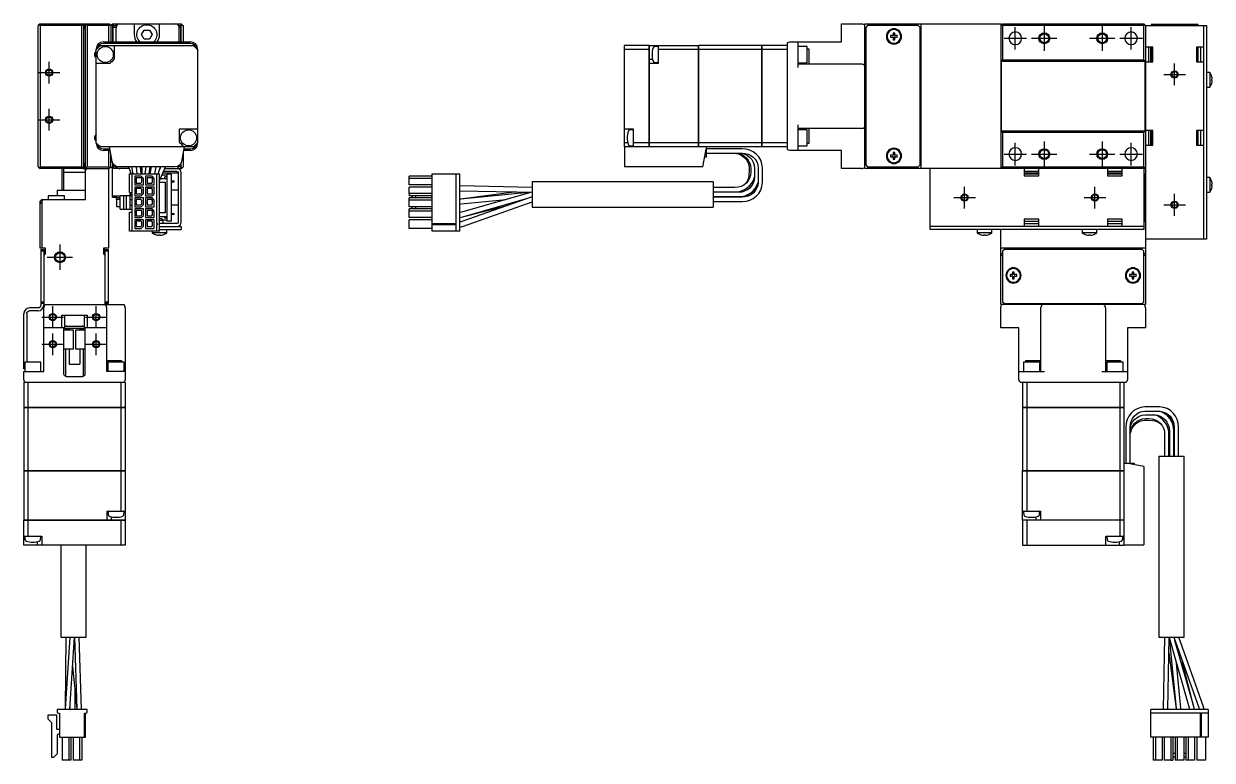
# Model space of a CAD drawing. Extents: x 0 to 725, y -8 to 410.
# Drawn here: x 397.1 to 725.3, y 112.4 to 315.8 of the extents above; entities that cross this region are included whole.
import ezdxf

# ---------------------------------------------------------------- set-up
doc = ezdxf.new("R2010")
doc.units = 0
doc.header["$LTSCALE"] = 0.5
doc.linetypes.add('CENTER', pattern=[50.8, 31.75, -6.35, 6.35, -6.35])
for name, color, linetype in [('MSM_CENTER', 1, 'CENTER'), ('MSM_CONTINUOUS', 7, 'CONTINUOUS'), ('MSM_NARROW', 5, 'CONTINUOUS')]:
    doc.layers.add(name, color=color, linetype=linetype)

msp = doc.modelspace()

# ---------------------------------------------------------------- linework, layer by layer
at = {"layer": 'MSM_CENTER'}
for p, q in [((678.94, 315.28), (678.94, 308.28)), ((694.94, 315.28), (694.94, 308.28)), ((670.94, 308.68), (670.94, 314.88)), ((702.94, 308.68), (702.94, 314.88)), ((667.84, 311.78), (674.04, 311.78)), ((675.44, 311.78), (682.44, 311.78)), ((691.44, 311.78), (698.44, 311.78)), ((699.84, 311.78), (706.04, 311.78)), ((404.14, 299.28), (404.14, 305.28)), ((401.14, 302.28), (407.14, 302.28)), ((714.94, 298.78), (714.94, 304.78)), ((711.94, 301.78), (717.94, 301.78)), ((404.14, 286.28), (404.14, 292.28)), ((401.14, 289.28), (407.14, 289.28)), ((670.94, 276.68), (670.94, 282.88)), ((678.94, 283.28), (678.94, 276.28)), ((694.94, 283.28), (694.94, 276.28)), ((702.94, 276.68), (702.94, 282.88)), ((667.84, 279.78), (674.04, 279.78)), ((675.44, 279.78), (682.44, 279.78)), ((691.44, 279.78), (698.44, 279.78)), ((699.84, 279.78), (706.04, 279.78)), ((656.94, 264.78), (656.94, 270.78)), ((692.94, 264.78), (692.94, 270.78)), ((653.94, 267.78), (659.94, 267.78)), ((689.94, 267.78), (695.94, 267.78)), ((714.94, 262.78), (714.94, 268.78)), ((711.94, 265.78), (717.94, 265.78)), ((407.14, 254.78), (407.14, 247.78)), ((403.64, 251.28), (410.64, 251.28)), ((405.14, 231.78), (405.14, 237.78)), ((417.14, 231.78), (417.14, 237.78)), ((402.14, 234.78), (408.14, 234.78)), ((414.14, 234.78), (420.14, 234.78)), ((405.14, 224.28), (405.14, 230.28)), ((417.14, 224.28), (417.14, 230.28)), ((402.14, 227.28), (408.14, 227.28)), ((414.14, 227.28), (420.14, 227.28))]:
    msp.add_line(p, q, dxfattribs=at)
at = {"layer": 'MSM_CONTINUOUS'}
for p, q in [((401.64, 315.78), (401.14, 315.28)), ((401.14, 276.28), (401.14, 315.28)), ((401.39, 315.53), (401.64, 315.28)), ((401.64, 315.78), (413.14, 315.78)), ((401.64, 315.28), (401.64, 276.28)), ((413.14, 315.28), (401.64, 315.28)), ((413.64, 315.28), (413.14, 315.78)), ((413.14, 315.28), (413.39, 315.53)), ((413.14, 276.28), (413.14, 315.28)), ((413.24, 315.68), (413.44, 315.68)), ((413.34, 315.68), (413.44, 315.78)), ((413.44, 315.78), (420.64, 315.78)), ((413.64, 315.28), (413.64, 276.28)), ((413.74, 314.68), (413.74, 315.38)), ((413.94, 315.78), (413.94, 314.38)), ((414.14, 267.28), (414.14, 315.78)), ((414.14, 315.78), (414.64, 315.28)), ((414.64, 315.28), (414.64, 276.28)), ((420.64, 315.28), (414.64, 315.28)), ((421.14, 315.28), (420.64, 315.78)), ((420.64, 315.28), (420.89, 315.53)), ((420.64, 310.78), (420.64, 315.28)), ((421.14, 315.28), (421.64, 315.78)), ((421.14, 315.28), (421.14, 310.78)), ((421.39, 315.53), (421.64, 315.28)), ((422.14, 315.78), (421.64, 315.28)), ((421.64, 315.78), (440.64, 315.78)), ((421.64, 315.28), (421.64, 310.78)), ((421.84, 315.28), (422.64, 315.28)), ((421.84, 310.78), (421.84, 315.28)), ((422.64, 314.78), (422.64, 315.78)), ((427.64, 315.78), (427.64, 312.78)), ((434.64, 312.78), (434.64, 315.78)), ((439.64, 315.58), (439.64, 315.78)), ((439.9, 315.28), (440.44, 315.28)), ((440.44, 315.28), (440.44, 310.78)), ((440.64, 310.78), (440.64, 315.78)), ((440.89, 315.53), (440.64, 315.78)), ((440.64, 315.28), (440.89, 315.53)), ((440.89, 315.53), (441.14, 315.28)), ((441.14, 315.28), (441.14, 310.78)), ((622.94, 310.78), (622.94, 315.78)), ((622.94, 315.78), (628.44, 315.78)), ((629.44, 315.78), (666.94, 315.78)), ((629.44, 275.78), (629.44, 315.78)), ((630.14, 315.28), (629.64, 314.78)), ((644.14, 315.28), (630.14, 315.28)), ((642.94, 315.28), (642.94, 315.78)), ((643.44, 315.28), (643.44, 315.78)), ((644.64, 314.78), (644.14, 315.28)), ((644.94, 275.78), (644.94, 315.78)), ((666.94, 315.78), (666.94, 275.78)), ((666.94, 315.28), (667.19, 315.53)), ((667.19, 315.53), (667.44, 315.78)), ((667.19, 315.53), (667.44, 315.28)), ((667.44, 315.78), (706.44, 315.78)), ((667.44, 315.28), (667.44, 305.78)), ((706.44, 315.28), (667.44, 315.28)), ((706.44, 315.78), (706.94, 315.28)), ((706.44, 315.28), (706.69, 315.53)), ((706.44, 305.78), (706.44, 315.28)), ((706.94, 315.28), (723.74, 315.28)), ((706.94, 315.28), (706.94, 238.28)), ((708.44, 315.58), (708.44, 315.28)), ((721.44, 315.58), (708.44, 315.58)), ((721.44, 315.28), (721.44, 315.58)), ((722.94, 315.28), (722.94, 256.28)), ((723.74, 315.28), (723.74, 256.28)), ((413.94, 314.38), (413.64, 314.38)), ((422.64, 314.78), (421.84, 314.78)), ((422.64, 310.78), (422.64, 314.78)), ((429.69, 312.78), (430.42, 314.03)), ((430.42, 311.53), (429.69, 312.78)), ((430.42, 314.03), (431.86, 314.03)), ((431.86, 314.03), (432.58, 312.78)), ((432.58, 312.78), (431.86, 311.53)), ((440.44, 314.78), (440.04, 314.78)), ((440.04, 310.78), (440.04, 314.78)), ((629.64, 314.78), (629.64, 276.78)), ((637.2, 312.52), (636.52, 312.52)), ((636.52, 312.04), (637.2, 312.04)), ((637.2, 313.2), (637.2, 312.52)), ((637.2, 312.04), (637.2, 311.36)), ((637.68, 312.52), (637.68, 313.2)), ((638.36, 312.52), (637.68, 312.52)), ((637.68, 312.04), (638.36, 312.04)), ((637.68, 311.36), (637.68, 312.04)), ((644.64, 276.78), (644.64, 314.78)), ((670.74, 313.52), (671.14, 313.52)), ((702.74, 313.52), (703.14, 313.52)), ((417.14, 282.78), (417.14, 308.78)), ((418.29, 309.78), (443.98, 309.78)), ((419.14, 310.78), (443.14, 310.78)), ((419.14, 310.4), (443.14, 310.4)), ((422.14, 309.78), (422.14, 306.03)), ((431.86, 311.53), (430.42, 311.53)), ((445.14, 308.78), (445.14, 282.78)), ((569.83, 309.78), (562.94, 309.78)), ((562.94, 309.78), (562.94, 281.78)), ((569.83, 308.63), (562.94, 308.63)), ((569.83, 281.78), (569.83, 309.78)), ((569.84, 309.77), (569.83, 309.77)), ((569.84, 308.62), (569.83, 308.62)), ((569.84, 309.78), (569.84, 281.78)), ((569.84, 309.78), (583.44, 309.78)), ((572.12, 309.51), (571.35, 309.44)), ((572.34, 309.78), (572.34, 304.78)), ((583.44, 308.63), (572.34, 308.63)), ((583.44, 281.78), (583.44, 309.78)), ((583.44, 309.77), (583.45, 309.77)), ((583.44, 308.62), (583.45, 308.62)), ((600.94, 309.78), (583.45, 309.78)), ((583.45, 309.78), (583.45, 281.78)), ((600.94, 308.63), (583.45, 308.63)), ((600.94, 281.78), (600.94, 309.78)), ((600.94, 309.77), (600.95, 309.77)), ((600.94, 308.62), (600.95, 308.62)), ((607.94, 309.78), (600.95, 309.78)), ((600.95, 309.78), (600.95, 281.78)), ((607.94, 308.63), (600.95, 308.63)), ((607.94, 310.4), (607.94, 281.16)), ((608.94, 310.78), (622.94, 310.78)), ((610.94, 310.78), (610.94, 303.68)), ((613.44, 309.53), (610.94, 309.53)), ((613.44, 305.03), (613.44, 309.53)), ((613.44, 308.86), (613.94, 308.86)), ((613.94, 308.86), (613.94, 304.68)), ((629.64, 310.28), (629.44, 310.28)), ((644.64, 310.28), (644.94, 310.28)), ((644.94, 309.53), (644.64, 309.53)), ((708.94, 309.28), (706.94, 309.28)), ((707.74, 309.28), (707.74, 308.33)), ((708.24, 309.28), (708.24, 305.28)), ((708.44, 309.28), (708.44, 305.28)), ((708.94, 305.28), (708.94, 309.28)), ((720.94, 309.28), (720.94, 305.28)), ((722.94, 309.28), (720.94, 309.28)), ((721.44, 305.28), (721.44, 309.28)), ((722.14, 305.28), (722.14, 309.28)), ((569.84, 306.03), (570.77, 306.03)), ((629.64, 305.78), (629.44, 305.78)), ((667.44, 305.78), (667.09, 305.43)), ((667.09, 305.43), (667.09, 286.13)), ((667.09, 305.43), (706.79, 305.43)), ((667.44, 305.78), (706.44, 305.78)), ((706.79, 305.43), (706.44, 305.78)), ((706.79, 286.13), (706.79, 305.43)), ((706.94, 305.28), (708.94, 305.28)), ((707.74, 308.33), (707.74, 306.23)), ((707.74, 306.23), (707.74, 305.28)), ((720.94, 305.28), (722.94, 305.28)), ((420.89, 304.78), (417.14, 304.78)), ((572.34, 304.78), (569.84, 304.78)), ((571.35, 305.12), (572.12, 305.05)), ((610.94, 305.03), (613.44, 305.03)), ((610.94, 304.68), (628.44, 304.68)), ((629.64, 304.78), (629.44, 304.78)), ((629.64, 303.28), (629.44, 303.28)), ((644.64, 304.03), (644.94, 304.03)), ((724.64, 302.28), (723.74, 302.28)), ((724.64, 302.28), (724.64, 298.28)), ((644.74, 300.78), (644.64, 300.78)), ((644.74, 290.78), (644.74, 300.78)), ((644.94, 300.58), (644.74, 300.78)), ((725.21, 301.17), (725.21, 301.17)), ((725.21, 300.46), (725.33, 300.46)), ((725.21, 300.1), (725.21, 300.46)), ((725.33, 300.1), (725.21, 300.1)), ((725.21, 299.39), (725.21, 299.39)), ((723.74, 298.28), (724.64, 298.28)), ((644.64, 290.78), (644.74, 290.78)), ((644.74, 290.78), (644.94, 290.98)), ((440.14, 286.78), (445.14, 286.78)), ((440.14, 283.03), (440.14, 286.78)), ((562.94, 286.78), (565.44, 286.78)), ((565.23, 286.51), (564.46, 286.44)), ((565.44, 286.78), (565.44, 281.78)), ((610.94, 287.88), (610.94, 280.78)), ((628.44, 286.88), (610.94, 286.88)), ((613.44, 286.53), (610.94, 286.53)), ((613.44, 282.03), (613.44, 286.53)), ((613.94, 286.88), (613.94, 282.7)), ((629.44, 288.28), (629.64, 288.28)), ((629.64, 286.78), (629.44, 286.78)), ((629.44, 285.78), (629.64, 285.78)), ((644.94, 287.53), (644.64, 287.53)), ((667.09, 286.13), (667.44, 285.78)), ((706.79, 286.13), (667.09, 286.13)), ((667.44, 285.78), (667.44, 276.28)), ((706.44, 285.78), (667.44, 285.78)), ((706.44, 285.78), (706.79, 286.13)), ((706.44, 276.28), (706.44, 285.78)), ((708.94, 286.28), (706.94, 286.28)), ((707.74, 286.28), (707.74, 285.33)), ((708.24, 286.28), (708.24, 282.28)), ((708.44, 286.28), (708.44, 282.28)), ((708.94, 282.28), (708.94, 286.28)), ((722.94, 286.28), (720.94, 286.28)), ((720.94, 286.28), (720.94, 282.28)), ((721.44, 282.28), (721.44, 286.28)), ((722.14, 282.28), (722.14, 286.28)), ((562.94, 283.03), (563.88, 283.03)), ((569.83, 282.94), (565.44, 282.94)), ((569.84, 282.94), (569.83, 282.94)), ((583.44, 282.94), (569.84, 282.94)), ((583.44, 282.94), (583.45, 282.94)), ((600.94, 282.94), (583.45, 282.94)), ((600.94, 282.94), (600.95, 282.94)), ((607.94, 282.94), (600.95, 282.94)), ((613.94, 282.7), (613.44, 282.7)), ((706.94, 282.28), (708.94, 282.28)), ((707.74, 285.33), (707.74, 283.23)), ((707.74, 283.23), (707.74, 282.28)), ((720.94, 282.28), (722.94, 282.28)), ((443.98, 281.78), (418.29, 281.78)), ((420.95, 281.16), (419.14, 281.16)), ((421.01, 280.78), (419.14, 280.78)), ((420.64, 276.28), (420.64, 280.78)), ((421.54, 277.77), (420.84, 281.78)), ((421.14, 276.28), (421.14, 280.08)), ((441.44, 281.78), (440.73, 277.77)), ((441.14, 280.08), (441.14, 276.28)), ((443.14, 280.78), (441.26, 280.78)), ((443.14, 281.16), (441.33, 281.16)), ((600.94, 281.78), (562.94, 281.78)), ((563.04, 281.78), (563.04, 276.28)), ((564.46, 282.12), (565.23, 282.05)), ((569.84, 281.79), (569.83, 281.79)), ((583.44, 281.79), (583.45, 281.79)), ((584.68, 276.28), (585.54, 281.18)), ((585.54, 278.98), (585.15, 278.98)), ((585.54, 281.78), (585.54, 278.98)), ((595.54, 281.23), (585.54, 281.23)), ((585.54, 280.03), (595.54, 280.03)), ((593.06, 280.03), (593.3, 280.03)), ((600.94, 281.79), (600.95, 281.79)), ((607.94, 281.78), (600.95, 281.78)), ((622.94, 280.78), (608.94, 280.78)), ((610.94, 282.03), (613.44, 282.03)), ((622.94, 275.78), (622.94, 280.78)), ((629.44, 281.28), (629.64, 281.28)), ((637.2, 279.52), (636.52, 279.52)), ((636.52, 279.04), (637.2, 279.04)), ((637.2, 280.2), (637.2, 279.52)), ((637.2, 279.04), (637.2, 278.36)), ((637.68, 279.52), (637.68, 280.2)), ((638.36, 279.52), (637.68, 279.52)), ((637.68, 278.36), (637.68, 279.04)), ((637.68, 279.04), (638.36, 279.04)), ((644.64, 282.03), (644.94, 282.03)), ((644.94, 281.28), (644.64, 281.28)), ((401.14, 276.28), (401.64, 275.78)), ((401.64, 276.28), (401.39, 276.03)), ((401.64, 276.28), (413.14, 276.28)), ((413.14, 275.78), (401.64, 275.78)), ((407.64, 275.78), (407.64, 269.78)), ((408.14, 275.78), (408.14, 269.78)), ((413.39, 276.03), (413.14, 276.28)), ((413.14, 275.78), (413.64, 276.28)), ((413.44, 275.88), (413.24, 275.88)), ((413.44, 275.78), (413.34, 275.88)), ((413.44, 275.78), (420.64, 275.78)), ((413.94, 277.18), (413.64, 277.18)), ((413.74, 276.18), (413.74, 276.88)), ((413.94, 275.78), (413.94, 277.18)), ((414.64, 276.28), (414.14, 275.78)), ((414.14, 275.28), (414.64, 275.78)), ((414.64, 276.28), (420.64, 276.28)), ((420.89, 276.03), (420.64, 276.28)), ((420.64, 275.78), (421.14, 276.28)), ((420.64, 253.78), (420.64, 275.78)), ((421.64, 275.78), (421.14, 276.28)), ((421.64, 276.28), (421.39, 276.03)), ((421.64, 277.43), (421.64, 276.28)), ((421.64, 276.28), (422.14, 275.78)), ((421.64, 267.78), (421.64, 275.78)), ((426.25, 275.78), (421.64, 275.78)), ((421.84, 276.28), (421.84, 277.06)), ((421.84, 276.78), (422.07, 276.78)), ((422.64, 276.28), (421.84, 276.28)), ((422.64, 275.78), (422.64, 276.41)), ((438.96, 276.28), (423.32, 276.28)), ((426.03, 276.28), (426.84, 274.38)), ((427.38, 274.38), (426.97, 276.28)), ((428.2, 276.28), (428.36, 274.38)), ((429.56, 274.38), (429.4, 276.28)), ((429.74, 275.78), (429.45, 275.78)), ((429.73, 276.28), (429.77, 274.38)), ((430.8, 276.28), (430.53, 274.38)), ((431.74, 274.38), (432.01, 276.28)), ((432.3, 275.78), (431.94, 275.78)), ((432.03, 274.38), (432.39, 276.28)), ((433.61, 276.25), (433.25, 274.38)), ((434.26, 274.38), (434.87, 276.28)), ((434.61, 272.43), (436.24, 276.28)), ((434.93, 276.26), (434.67, 275.65)), ((434.71, 275.78), (434.73, 275.78)), ((436.03, 275.78), (440.64, 275.78)), ((439.64, 275.78), (439.64, 275.98)), ((440.44, 276.28), (439.9, 276.28)), ((440.2, 276.78), (440.44, 276.78)), ((440.44, 277.06), (440.44, 276.28)), ((440.64, 275.78), (440.64, 277.43)), ((440.89, 276.03), (440.64, 276.28)), ((440.64, 275.78), (441.14, 276.28)), ((584.68, 276.28), (563.04, 276.28)), ((597.94, 275.72), (597.94, 274.84)), ((598.94, 275.87), (598.94, 273.39)), ((599.94, 276.03), (599.94, 271.93)), ((601.14, 271.93), (601.14, 276.03)), ((628.44, 275.78), (622.94, 275.78)), ((706.94, 275.78), (629.44, 275.78)), ((629.64, 276.78), (630.14, 276.28)), ((630.14, 276.28), (644.14, 276.28)), ((642.94, 275.78), (642.94, 276.28)), ((643.44, 275.78), (643.44, 276.28)), ((644.14, 276.28), (644.64, 276.78)), ((647.44, 258.98), (647.44, 275.78)), ((667.44, 275.78), (666.94, 276.28)), ((667.44, 276.28), (667.19, 276.03)), ((667.44, 276.28), (706.44, 276.28)), ((673.44, 275.78), (673.44, 273.78)), ((677.44, 273.78), (677.44, 275.78)), ((696.44, 275.78), (696.44, 273.78)), ((700.44, 273.78), (700.44, 275.78)), ((706.94, 276.28), (706.44, 275.78)), ((706.69, 276.03), (706.44, 276.28)), ((706.44, 275.78), (706.44, 258.98)), ((408.14, 274.78), (414.14, 274.78)), ((426.33, 269.19), (426.33, 274.38)), ((426.33, 274.38), (434.61, 274.38)), ((426.64, 274.38), (426.64, 274.86)), ((427.04, 258.53), (427.04, 274.38)), ((427.77, 273.66), (427.77, 271.26)), ((429.57, 273.66), (427.77, 273.66)), ((429.47, 273.25), (428.22, 273.25)), ((428.22, 273.25), (428.22, 271.78)), ((429.72, 273), (429.47, 273.25)), ((429.57, 273.66), (430.17, 273.06)), ((429.72, 272.03), (429.72, 273)), ((430.17, 271.26), (430.17, 273.06)), ((430.77, 273.66), (430.77, 271.26)), ((432.57, 273.66), (430.77, 273.66)), ((432.47, 273.25), (431.22, 273.25)), ((431.22, 273.25), (431.22, 271.78)), ((432.72, 273), (432.47, 273.25)), ((433.17, 273.06), (432.57, 273.66)), ((432.72, 272.03), (432.72, 273)), ((433.17, 271.26), (433.17, 273.06)), ((433.9, 260.61), (433.9, 274.38)), ((434.61, 258.53), (434.61, 274.38)), ((434.86, 273.03), (436.64, 273.03)), ((435.29, 274.03), (436.64, 274.03)), ((435.64, 274.86), (435.64, 274.48)), ((439.64, 274.48), (435.64, 274.48)), ((439.44, 274.98), (435.69, 274.98)), ((436.64, 273.49), (436.09, 273.49)), ((436.09, 273.03), (436.09, 273.49)), ((437.84, 274.28), (436.64, 274.28)), ((436.64, 274.28), (436.64, 261.28)), ((437.84, 274.28), (437.84, 261.28)), ((437.84, 272.41), (438.64, 272.41)), ((438.64, 272.16), (438.64, 272.41)), ((439.64, 274.48), (439.64, 274.93)), ((439.84, 260.98), (439.84, 274.58)), ((440.64, 260.98), (440.64, 274.58)), ((503.54, 273.06), (503.54, 273.66)), ((509.89, 273.66), (503.54, 273.66)), ((509.89, 273.06), (503.54, 273.06)), ((503.54, 271.26), (503.54, 273.06)), ((509.89, 274.38), (517.54, 274.38)), ((509.89, 258.53), (509.89, 274.38)), ((516.52, 258.53), (516.52, 274.38)), ((517.54, 258.53), (517.54, 274.38)), ((597.46, 275.26), (597.34, 273.88)), ((674.39, 274.98), (673.44, 274.98)), ((677.44, 274.48), (673.44, 274.48)), ((677.44, 274.28), (673.44, 274.28)), ((673.44, 273.78), (677.44, 273.78)), ((676.49, 274.98), (674.39, 274.98)), ((677.44, 274.98), (676.49, 274.98)), ((697.39, 274.98), (696.44, 274.98)), ((700.44, 274.48), (696.44, 274.48)), ((700.44, 274.28), (696.44, 274.28)), ((696.44, 273.78), (700.44, 273.78)), ((699.49, 274.98), (697.39, 274.98)), ((700.44, 274.98), (699.49, 274.98)), ((706.74, 274.28), (706.44, 274.28)), ((706.74, 261.28), (706.74, 274.28)), ((724.64, 273.28), (723.74, 273.28)), ((724.64, 273.28), (724.64, 269.28)), ((406.39, 269.78), (414.14, 269.78)), ((406.39, 269.78), (406.39, 268.28)), ((426.33, 269.19), (427.04, 269.19)), ((426.64, 268.39), (426.64, 269.19)), ((427.77, 271.26), (430.17, 271.26)), ((427.77, 270.66), (427.77, 268.26)), ((430.17, 270.66), (427.77, 270.66)), ((428.22, 271.78), (429.47, 271.78)), ((429.47, 270.25), (428.22, 270.25)), ((428.22, 270.25), (428.22, 268.78)), ((429.47, 271.78), (429.72, 272.03)), ((429.72, 270), (429.47, 270.25)), ((429.72, 269.03), (429.72, 270)), ((430.17, 268.86), (430.17, 270.66)), ((430.77, 271.26), (433.17, 271.26)), ((430.77, 270.66), (430.77, 268.26)), ((433.17, 270.66), (430.77, 270.66)), ((431.22, 271.78), (432.47, 271.78)), ((432.47, 270.25), (431.22, 270.25)), ((431.22, 270.25), (431.22, 268.78)), ((432.47, 271.78), (432.72, 272.03)), ((432.72, 270), (432.47, 270.25)), ((432.72, 269.03), (432.72, 270)), ((433.17, 268.86), (433.17, 270.66)), ((434.61, 272.03), (436.14, 272.03)), ((436.14, 272.03), (436.14, 263.53)), ((437.84, 272.16), (438.64, 272.16)), ((439.84, 269.78), (437.84, 269.78)), ((509.89, 271.26), (503.54, 271.26)), ((503.54, 268.86), (503.54, 270.66)), ((509.89, 270.66), (503.54, 270.66)), ((517.65, 270.98), (517.54, 270.98)), ((517.54, 269.68), (517.62, 269.68)), ((517.54, 269.68), (517.69, 269.68)), ((517.62, 269.68), (537.54, 269.28)), ((537.54, 270.58), (517.65, 270.98)), ((533.24, 269.37), (517.78, 267.32)), ((537.42, 269.27), (517.82, 267.31)), ((537.45, 269.28), (518.03, 263.75)), ((537.54, 272.13), (537.54, 265.13)), ((587.54, 272.13), (537.54, 272.13)), ((587.54, 272.13), (587.54, 265.13)), ((593.54, 270.53), (587.54, 270.53)), ((587.54, 269.33), (594.54, 269.33)), ((594.54, 269.23), (587.54, 269.23)), ((595.25, 269.38), (594.04, 269.23)), ((594.54, 269.33), (595.25, 269.39)), ((595.25, 269.39), (595.28, 269.39)), ((595.28, 269.39), (595.25, 269.38)), ((599.93, 271.94), (599.94, 271.97)), ((723.74, 269.28), (724.64, 269.28)), ((725.21, 272.17), (725.21, 272.17)), ((725.21, 271.46), (725.33, 271.46)), ((725.21, 271.1), (725.21, 271.46)), ((725.33, 271.1), (725.21, 271.1)), ((725.21, 270.39), (725.21, 270.39)), ((401.64, 266.78), (402.14, 267.28)), ((401.64, 253.78), (401.64, 266.78)), ((402.14, 266.67), (401.64, 266.17)), ((402.44, 267.28), (402.14, 266.67)), ((402.14, 267.28), (414.14, 267.28)), ((402.14, 266.67), (402.14, 253.78)), ((408.39, 268.28), (403.89, 268.28)), ((403.89, 268.28), (403.89, 267.28)), ((408.39, 267.28), (408.39, 268.28)), ((421.64, 268.28), (423.76, 268.28)), ((422.64, 267.78), (421.64, 267.78)), ((422.64, 268.28), (422.64, 267.28)), ((422.64, 267.78), (423.76, 267.78)), ((423.76, 267.28), (422.64, 267.28)), ((422.74, 267.28), (422.74, 265.28)), ((423.76, 264.53), (423.76, 268.39)), ((423.76, 268.39), (426.79, 268.39)), ((424.78, 264.53), (424.78, 268.39)), ((425.48, 264.53), (425.48, 268.39)), ((426.64, 268.78), (426.25, 268.39)), ((426.48, 264.53), (426.48, 268.39)), ((426.48, 267.29), (427.04, 267.29)), ((426.64, 267.28), (426.48, 267.28)), ((426.54, 265.64), (426.54, 267.28)), ((426.64, 267.28), (426.64, 267.29)), ((427.77, 268.26), (429.57, 268.26)), ((427.77, 267.66), (427.77, 265.26)), ((430.17, 267.66), (427.77, 267.66)), ((428.22, 268.78), (429.47, 268.78)), ((429.47, 267.25), (428.22, 267.25)), ((428.22, 267.25), (428.22, 265.78)), ((429.47, 268.78), (429.72, 269.03)), ((429.72, 267), (429.47, 267.25)), ((429.47, 265.78), (429.72, 266.03)), ((429.57, 268.26), (430.17, 268.86)), ((429.57, 265.26), (430.17, 265.86)), ((429.72, 266.03), (429.72, 267)), ((430.17, 265.86), (430.17, 267.66)), ((430.77, 268.26), (432.57, 268.26)), ((430.77, 267.66), (430.77, 265.26)), ((432.57, 267.66), (430.77, 267.66)), ((431.22, 268.78), (432.47, 268.78)), ((432.47, 267.25), (431.22, 267.25)), ((431.22, 267.25), (431.22, 265.78)), ((432.47, 268.78), (432.72, 269.03)), ((432.72, 267), (432.47, 267.25)), ((432.47, 265.78), (432.72, 266.03)), ((433.17, 268.86), (432.57, 268.26)), ((433.17, 267.06), (432.57, 267.66)), ((432.72, 266.03), (432.72, 267)), ((433.17, 265.26), (433.17, 267.06)), ((503.54, 268.86), (503.54, 268.26)), ((509.89, 268.86), (503.54, 268.86)), ((509.89, 268.26), (503.54, 268.26)), ((509.89, 267.66), (503.54, 267.66)), ((503.54, 267.06), (503.54, 267.66)), ((509.89, 267.06), (503.54, 267.06)), ((503.54, 265.26), (503.54, 267.06)), ((504.43, 267.66), (504.43, 268.26)), ((505.43, 267.66), (505.43, 268.26)), ((517.82, 267.31), (517.54, 267.29)), ((517.54, 265.99), (517.95, 266.02)), ((517.95, 266.02), (530.35, 267.26)), ((537.54, 268.02), (518.14, 261.13)), ((518.39, 262.5), (536.6, 267.69)), ((518.57, 259.91), (537.54, 266.64)), ((587.54, 268.03), (594.54, 268.03)), ((595.54, 267.93), (587.54, 267.93)), ((587.54, 266.73), (595.54, 266.73)), ((422.74, 265.28), (423.76, 265.28)), ((423.76, 264.53), (426.79, 264.53)), ((426.33, 258.53), (426.33, 263.73)), ((426.33, 263.73), (427.04, 263.73)), ((426.48, 265.64), (427.04, 265.64)), ((427.77, 265.26), (429.57, 265.26)), ((427.77, 264.66), (427.77, 262.26)), ((430.17, 264.66), (427.77, 264.66)), ((428.22, 265.78), (429.47, 265.78)), ((429.47, 264.25), (428.22, 264.25)), ((428.22, 264.25), (428.22, 262.78)), ((428.22, 262.78), (429.47, 262.78)), ((429.72, 264), (429.47, 264.25)), ((429.47, 262.78), (429.72, 263.03)), ((429.57, 262.26), (430.17, 262.86)), ((429.72, 263.03), (429.72, 264)), ((430.17, 262.86), (430.17, 264.66)), ((430.77, 265.26), (433.17, 265.26)), ((430.77, 264.66), (430.77, 262.26)), ((432.57, 264.66), (430.77, 264.66)), ((431.22, 265.78), (432.47, 265.78)), ((432.47, 264.25), (431.22, 264.25)), ((431.22, 264.25), (431.22, 262.78)), ((431.22, 262.78), (432.47, 262.78)), ((432.72, 264), (432.47, 264.25)), ((432.47, 262.78), (432.72, 263.03)), ((433.17, 264.06), (432.57, 264.66)), ((432.72, 263.03), (432.72, 264)), ((433.17, 262.26), (433.17, 264.06)), ((436.14, 263.53), (434.61, 263.53)), ((437.84, 265.78), (439.84, 265.78)), ((437.84, 263.41), (438.64, 263.41)), ((437.84, 263.16), (438.64, 263.16)), ((438.64, 263.16), (438.64, 263.41)), ((509.89, 265.26), (503.54, 265.26)), ((509.89, 264.66), (503.54, 264.66)), ((503.54, 264.06), (503.54, 264.66)), ((503.54, 262.26), (503.54, 264.06)), ((509.89, 264.06), (503.54, 264.06)), ((504.43, 264.66), (504.43, 265.26)), ((505.43, 264.66), (505.43, 265.26)), ((518.03, 263.75), (517.54, 263.64)), ((518.3, 262.45), (530.61, 265.56)), ((537.54, 265.13), (587.54, 265.13)), ((427.77, 262.26), (429.57, 262.26)), ((427.77, 261.66), (427.77, 259.26)), ((430.17, 261.66), (427.77, 261.66)), ((429.47, 261.25), (428.22, 261.25)), ((428.22, 261.25), (428.22, 259.78)), ((428.22, 259.78), (429.47, 259.78)), ((429.72, 261), (429.47, 261.25)), ((429.47, 259.78), (429.72, 260.03)), ((429.57, 259.26), (430.17, 259.86)), ((429.72, 260.03), (429.72, 261)), ((430.17, 259.86), (430.17, 261.66)), ((430.77, 262.26), (433.17, 262.26)), ((433.17, 261.66), (430.77, 261.66)), ((430.77, 261.66), (430.77, 259.26)), ((432.47, 261.25), (431.22, 261.25)), ((431.22, 261.25), (431.22, 259.78)), ((431.22, 259.78), (432.47, 259.78)), ((432.72, 261), (432.47, 261.25)), ((432.47, 259.78), (432.72, 260.03)), ((432.72, 260.03), (432.72, 261)), ((433.17, 259.26), (433.17, 261.66)), ((433.9, 260.61), (434, 260.61)), ((434, 260.31), (433.9, 260.31)), ((433.9, 258.53), (433.9, 260.31)), ((434.61, 262.53), (436.64, 262.53)), ((434.61, 261.98), (435.14, 261.98)), ((435.64, 261.48), (434.61, 261.48)), ((439.44, 260.58), (434.61, 260.58)), ((434.61, 259.78), (440.64, 259.78)), ((435.44, 261.68), (435.14, 261.98)), ((435.64, 261.48), (435.44, 261.68)), ((436.64, 261.53), (435.59, 261.53)), ((435.64, 260.58), (435.64, 261.48)), ((436.09, 262.08), (436.09, 262.53)), ((436.64, 262.08), (436.09, 262.08)), ((437.84, 261.28), (436.64, 261.28)), ((440.64, 259.78), (440.64, 258.98)), ((509.89, 262.26), (503.54, 262.26)), ((503.54, 259.26), (503.54, 261.66)), ((509.89, 261.66), (503.54, 261.66)), ((509.89, 260.61), (516.52, 260.61)), ((509.89, 260.31), (516.52, 260.31)), ((517.54, 262.32), (518.39, 262.5)), ((517.54, 262.31), (518.3, 262.45)), ((518.14, 261.13), (517.54, 260.97)), ((518.14, 261.13), (517.54, 260.97)), ((517.54, 259.65), (518.57, 259.91)), ((706.44, 259.78), (647.44, 259.78)), ((677.44, 261.78), (673.44, 261.78)), ((673.44, 261.78), (673.44, 259.78)), ((673.44, 261.28), (677.44, 261.28)), ((673.44, 260.58), (677.44, 260.58)), ((677.44, 259.78), (677.44, 261.78)), ((700.44, 261.78), (696.44, 261.78)), ((696.44, 261.78), (696.44, 259.78)), ((696.44, 261.28), (700.44, 261.28)), ((696.44, 260.58), (700.44, 260.58)), ((700.44, 259.78), (700.44, 261.78)), ((706.44, 261.28), (706.74, 261.28)), ((434.61, 258.53), (426.33, 258.53)), ((427.77, 259.26), (429.57, 259.26)), ((430.77, 259.26), (433.17, 259.26)), ((432.64, 258.53), (432.64, 258.08)), ((436.64, 258.08), (432.64, 258.08)), ((433.75, 257.51), (433.75, 257.51)), ((434.46, 257.51), (434.82, 257.51)), ((434.46, 257.39), (434.46, 257.51)), ((434.61, 258.98), (440.64, 258.98)), ((434.82, 257.51), (434.82, 257.39)), ((435.52, 257.51), (435.53, 257.51)), ((436.64, 258.08), (436.64, 258.98)), ((509.89, 259.26), (503.54, 259.26)), ((517.54, 258.53), (509.89, 258.53)), ((706.44, 258.98), (647.44, 258.98)), ((660.44, 258.98), (660.44, 258.08)), ((664.44, 258.08), (660.44, 258.08)), ((661.55, 257.51), (661.55, 257.51)), ((662.26, 257.51), (662.62, 257.51)), ((662.26, 257.39), (662.26, 257.51)), ((662.62, 257.51), (662.62, 257.39)), ((663.33, 257.51), (663.33, 257.51)), ((664.44, 258.08), (664.44, 258.98)), ((666.94, 238.28), (666.94, 258.98)), ((689.44, 258.98), (689.44, 258.08)), ((693.44, 258.08), (689.44, 258.08)), ((690.55, 257.51), (690.55, 257.51)), ((691.26, 257.51), (691.62, 257.51)), ((691.26, 257.39), (691.26, 257.51)), ((691.62, 257.51), (691.62, 257.39)), ((692.33, 257.51), (692.33, 257.51)), ((693.44, 258.08), (693.44, 258.98)), ((723.74, 256.28), (706.94, 256.28)), ((403.14, 253.78), (401.64, 253.78)), ((401.84, 253.48), (402.64, 253.48)), ((401.84, 253.48), (401.84, 238.08)), ((402.64, 252.98), (401.84, 252.98)), ((402.64, 253.48), (402.64, 238.08)), ((403.14, 252.28), (403.14, 253.78)), ((420.64, 253.78), (419.14, 253.78)), ((419.14, 253.78), (419.14, 252.28)), ((419.39, 252.03), (419.39, 253.78)), ((419.64, 253.48), (420.44, 253.48)), ((419.64, 238.28), (419.64, 253.48)), ((420.44, 252.98), (419.64, 252.98)), ((420.44, 253.48), (420.44, 238.48)), ((706.94, 253.78), (666.94, 253.78)), ((667.94, 253.48), (667.44, 252.98)), ((667.44, 252.98), (667.44, 238.98)), ((705.94, 253.48), (667.94, 253.48)), ((672.44, 253.48), (672.44, 253.78)), ((673.19, 253.78), (673.19, 253.48)), ((678.69, 253.48), (678.69, 253.78)), ((682.14, 253.78), (681.94, 253.58)), ((691.94, 253.58), (681.94, 253.58)), ((681.94, 253.58), (681.94, 253.48)), ((691.94, 253.58), (691.74, 253.78)), ((691.94, 253.48), (691.94, 253.58)), ((695.19, 253.78), (695.19, 253.48)), ((700.69, 253.48), (700.69, 253.78)), ((701.44, 253.78), (701.44, 253.48)), ((706.44, 252.98), (705.94, 253.48)), ((706.44, 238.98), (706.44, 252.98)), ((403.14, 252.28), (402.64, 251.78)), ((419.64, 251.78), (419.14, 252.28)), ((667.44, 252.28), (666.94, 252.28)), ((667.44, 251.78), (666.94, 251.78)), ((706.94, 252.28), (706.44, 252.28)), ((706.94, 251.78), (706.44, 251.78)), ((670.2, 246.52), (669.52, 246.52)), ((670.2, 247.2), (670.2, 246.52)), ((670.68, 246.52), (670.68, 247.2)), ((671.36, 246.52), (670.68, 246.52)), ((703.2, 246.52), (702.52, 246.52)), ((703.2, 247.2), (703.2, 246.52)), ((703.68, 246.52), (703.68, 247.2)), ((704.36, 246.52), (703.68, 246.52)), ((669.52, 246.04), (670.2, 246.04)), ((670.2, 246.04), (670.2, 245.36)), ((670.68, 245.36), (670.68, 246.04)), ((670.68, 246.04), (671.36, 246.04)), ((702.52, 246.04), (703.2, 246.04)), ((703.2, 246.04), (703.2, 245.36)), ((703.68, 245.36), (703.68, 246.04)), ((703.68, 246.04), (704.36, 246.04)), ((401.04, 237.28), (398.74, 237.28)), ((401.04, 236.48), (398.74, 236.48)), ((401.84, 238.98), (402.64, 238.98)), ((402.64, 238.48), (401.84, 238.48)), ((402.64, 238.28), (419.64, 238.28)), ((402.64, 219.78), (402.64, 237.28)), ((419.64, 238.98), (420.44, 238.98)), ((420.44, 238.48), (419.64, 238.48)), ((419.66, 238.28), (424.76, 238.28)), ((420.04, 219.78), (420.04, 237.28)), ((425.14, 237.28), (425.14, 217.78)), ((706.94, 238.28), (666.94, 238.28)), ((666.94, 231.78), (666.94, 237.28)), ((667.44, 238.98), (667.94, 238.48)), ((667.94, 238.48), (705.94, 238.48)), ((672.44, 238.48), (672.44, 238.28)), ((676.94, 238.48), (676.94, 238.28)), ((677.94, 238.48), (677.94, 238.28)), ((678.04, 219.78), (678.04, 237.28)), ((679.44, 238.48), (679.44, 238.28)), ((694.44, 238.28), (694.44, 238.48)), ((695.84, 237.28), (695.84, 219.78)), ((695.94, 238.48), (695.94, 238.28)), ((696.94, 238.28), (696.94, 238.48)), ((701.44, 238.28), (701.44, 238.48)), ((705.94, 238.48), (706.44, 238.98)), ((706.94, 237.28), (706.94, 231.78)), ((397.14, 220.48), (397.14, 235.68)), ((397.94, 235.68), (397.94, 222.28)), ((407.64, 235.28), (414.64, 235.28)), ((407.64, 231.78), (407.64, 235.28)), ((408.39, 235.28), (408.39, 232.28)), ((413.89, 232.28), (413.89, 235.28)), ((414.64, 235.28), (414.64, 231.78)), ((408.27, 231.78), (402.64, 231.78)), ((408.24, 219.08), (408.24, 231.48)), ((410.89, 231.18), (408.24, 231.18)), ((408.26, 231.68), (414.01, 231.68)), ((408.27, 231.78), (408.27, 231.69)), ((408.27, 231.69), (408.29, 231.77)), ((408.39, 232.28), (413.89, 232.28)), ((408.84, 231.68), (408.64, 231.48)), ((409.64, 231.48), (408.64, 231.48)), ((408.64, 231.48), (408.64, 231.18)), ((409.64, 231.48), (410, 231.68)), ((409.64, 231.48), (409.64, 231.18)), ((410.89, 225.98), (410.89, 231.18)), ((411.39, 231.18), (411.39, 225.98)), ((414.04, 231.18), (411.39, 231.18)), ((412.27, 231.68), (412.64, 231.48)), ((413.64, 231.48), (412.64, 231.48)), ((412.64, 231.48), (412.64, 231.18)), ((413.64, 231.48), (413.44, 231.68)), ((413.64, 231.18), (413.64, 231.48)), ((413.98, 231.77), (414.01, 231.69)), ((414.01, 231.78), (414.01, 231.69)), ((420.04, 231.78), (414.01, 231.78)), ((414.04, 231.48), (414.04, 219.08)), ((671.94, 231.78), (666.94, 231.78)), ((671.94, 217.78), (671.94, 231.78)), ((701.94, 231.78), (701.94, 217.78)), ((706.94, 231.78), (701.94, 231.78)), ((408.24, 225.98), (410.89, 225.98)), ((408.64, 225.98), (408.64, 218.39)), ((409.64, 225.98), (409.64, 221.78)), ((411.39, 225.98), (414.04, 225.98)), ((412.64, 225.98), (412.64, 221.78)), ((413.64, 218.39), (413.64, 225.98)), ((397.14, 220.98), (397.39, 220.98)), ((397.39, 220.48), (397.14, 220.48)), ((401.89, 222.28), (397.39, 222.28)), ((397.39, 222.28), (397.39, 219.78)), ((401.89, 219.78), (401.89, 222.28)), ((409.64, 221.78), (412.64, 221.78)), ((420.04, 222.78), (424.08, 222.78)), ((424.89, 222.28), (420.39, 222.28)), ((420.39, 222.28), (420.39, 219.78)), ((424.08, 222.78), (424.08, 222.28)), ((424.89, 219.78), (424.89, 222.28)), ((677.69, 222.28), (673.19, 222.28)), ((673.19, 222.28), (673.19, 219.78)), ((673.86, 222.28), (673.86, 222.78)), ((673.86, 222.78), (678.04, 222.78)), ((677.69, 219.78), (677.69, 222.28)), ((695.84, 222.78), (700.02, 222.78)), ((700.69, 222.28), (696.19, 222.28)), ((696.19, 222.28), (696.19, 219.78)), ((700.02, 222.78), (700.02, 222.28)), ((700.69, 219.78), (700.69, 222.28)), ((397.14, 217.78), (397.14, 219.78)), ((397.14, 219.78), (402.64, 219.78)), ((397.14, 216.78), (397.14, 209.79)), ((397.14, 216.78), (425.14, 216.78)), ((398.29, 216.78), (398.29, 209.79)), ((413.24, 218.28), (409.04, 218.28)), ((425.14, 219.78), (420.04, 219.78)), ((423.98, 216.78), (423.98, 209.79)), ((425.14, 216.78), (425.14, 209.79)), ((671.94, 219.78), (679.04, 219.78)), ((672.32, 216.78), (701.56, 216.78)), ((672.94, 216.78), (672.94, 209.79)), ((674.09, 216.78), (674.09, 209.79)), ((694.84, 219.78), (701.94, 219.78)), ((699.78, 216.78), (699.78, 209.79)), ((700.94, 216.78), (700.94, 209.79)), ((397.14, 209.79), (425.14, 209.79)), ((397.14, 209.78), (397.14, 192.29)), ((425.14, 209.78), (397.14, 209.78)), ((397.15, 209.78), (397.15, 209.79)), ((398.29, 209.78), (398.29, 192.29)), ((398.3, 209.78), (398.3, 209.79)), ((423.97, 209.78), (423.97, 209.79)), ((423.98, 209.78), (423.98, 192.29)), ((425.13, 209.78), (425.13, 209.79)), ((425.14, 209.78), (425.14, 192.29)), ((672.94, 209.79), (700.94, 209.79)), ((672.94, 209.78), (672.94, 192.29)), ((700.94, 209.78), (672.94, 209.78)), ((672.95, 209.78), (672.95, 209.79)), ((674.09, 209.78), (674.09, 192.29)), ((674.1, 209.78), (674.1, 209.79)), ((699.78, 209.78), (699.78, 209.79)), ((699.78, 209.78), (699.78, 192.29)), ((700.93, 209.78), (700.93, 209.79)), ((700.94, 209.78), (700.94, 171.78)), ((710.79, 209.98), (706.69, 209.98)), ((706.69, 208.78), (710.79, 208.78)), ((706.85, 207.78), (709.33, 207.78)), ((707, 206.78), (707.88, 206.78)), ((710.78, 208.77), (710.75, 208.78)), ((701.49, 204.38), (701.49, 194.38)), ((702.69, 194.38), (702.69, 204.38)), ((707.45, 206.31), (708.84, 206.18)), ((713.33, 204.09), (713.33, 204.12)), ((713.33, 204.12), (713.34, 204.09)), ((713.39, 203.38), (713.33, 204.09)), ((713.34, 204.09), (713.49, 202.88)), ((714.79, 204.38), (714.79, 196.38)), ((715.99, 196.38), (715.99, 204.38)), ((702.69, 201.9), (702.69, 202.14)), ((712.19, 202.38), (712.19, 196.38)), ((713.39, 196.38), (713.39, 203.38)), ((713.49, 203.38), (713.49, 196.38)), ((714.69, 196.38), (714.69, 203.38)), ((700.94, 194.38), (703.74, 194.38)), ((706.44, 193.52), (701.54, 194.38)), ((703.74, 194.38), (703.74, 193.99)), ((710.59, 196.38), (717.59, 196.38)), ((710.59, 196.38), (710.59, 146.38)), ((717.59, 146.38), (717.59, 196.38)), ((397.14, 192.29), (425.14, 192.29)), ((397.14, 192.28), (397.14, 178.68)), ((425.14, 192.28), (397.14, 192.28)), ((397.15, 192.28), (397.15, 192.29)), ((398.29, 192.28), (398.29, 178.68)), ((398.3, 192.28), (398.3, 192.29)), ((423.97, 192.28), (423.97, 192.29)), ((423.98, 192.28), (423.98, 181.18)), ((425.13, 192.28), (425.13, 192.29)), ((425.14, 192.28), (425.14, 178.68)), ((672.94, 192.29), (700.94, 192.29)), ((700.94, 192.28), (672.94, 192.28)), ((672.94, 178.68), (672.94, 192.28)), ((672.95, 192.28), (672.95, 192.29)), ((674.09, 192.28), (674.09, 181.18)), ((674.1, 192.28), (674.1, 192.29)), ((699.78, 192.28), (699.78, 192.29)), ((699.78, 192.28), (699.78, 178.68)), ((700.93, 192.28), (700.93, 192.29)), ((706.44, 193.52), (706.44, 171.88)), ((420.14, 181.18), (425.14, 181.18)), ((420.14, 178.68), (420.14, 181.18)), ((420.41, 180.96), (420.47, 180.2)), ((424.8, 180.2), (424.87, 180.96)), ((672.94, 181.18), (677.94, 181.18)), ((673.21, 180.96), (673.28, 180.2)), ((677.6, 180.2), (677.67, 180.96)), ((677.94, 181.18), (677.94, 178.68)), ((397.14, 178.68), (425.14, 178.68)), ((425.14, 178.67), (397.14, 178.67)), ((397.14, 171.78), (397.14, 178.67)), ((397.15, 178.68), (397.15, 178.67)), ((398.29, 178.67), (398.29, 174.28)), ((398.3, 178.68), (398.3, 178.67)), ((421.39, 178.68), (421.39, 179.61)), ((423.97, 178.68), (423.97, 178.67)), ((423.98, 178.67), (423.98, 171.78)), ((425.13, 178.68), (425.13, 178.67)), ((425.14, 178.67), (425.14, 171.78)), ((700.94, 178.68), (672.94, 178.68)), ((672.94, 178.67), (672.94, 171.78)), ((700.94, 178.67), (672.94, 178.67)), ((672.95, 178.68), (672.95, 178.67)), ((674.09, 178.67), (674.09, 171.78)), ((674.1, 178.68), (674.1, 178.67)), ((676.69, 178.68), (676.69, 179.61)), ((699.78, 178.68), (699.78, 178.67)), ((699.78, 178.67), (699.78, 174.28)), ((700.93, 178.68), (700.93, 178.67)), ((397.14, 174.28), (402.14, 174.28)), ((397.41, 174.07), (397.47, 173.31)), ((401.8, 173.31), (401.87, 174.07)), ((402.14, 174.28), (402.14, 171.78)), ((695.94, 174.28), (700.94, 174.28)), ((695.94, 171.78), (695.94, 174.28)), ((696.21, 174.07), (696.28, 173.31)), ((700.6, 173.31), (700.67, 174.07)), ((425.14, 171.78), (397.14, 171.78)), ((400.89, 171.78), (400.89, 172.72)), ((407.37, 171.78), (407.37, 146.38)), ((414.37, 146.38), (414.37, 171.78)), ((672.94, 171.78), (700.94, 171.78)), ((699.69, 171.78), (699.69, 172.72)), ((700.94, 171.88), (706.44, 171.88)), ((407.37, 146.38), (414.37, 146.38)), ((408.74, 146.38), (408.59, 126.71)), ((409.84, 146.38), (408.6, 126.58)), ((409.89, 126.5), (411.14, 146.36)), ((411.14, 146.38), (411.78, 126.45)), ((413.08, 126.5), (412.44, 146.38)), ((710.59, 146.38), (717.59, 146.38)), ((712.14, 146.38), (711.74, 126.49)), ((713.04, 126.46), (713.44, 146.38)), ((713.44, 146.3), (718.97, 126.87)), ((713.45, 146.26), (715.41, 126.66)), ((714.7, 146.38), (721.59, 126.98)), ((720.22, 127.23), (715.03, 145.44)), ((722.81, 127.41), (716.08, 146.38)), ((713.35, 142.08), (715.4, 126.62)), ((410.63, 138.23), (411.76, 126.66)), ((716.7, 126.79), (715.46, 139.2)), ((720.27, 127.14), (717.16, 139.45)), ((411.24, 131.9), (411.28, 127.05)), ((403.76, 124.83), (403.76, 123.83)), ((406.29, 124.83), (403.76, 124.83)), ((406.29, 120.98), (406.29, 124.83)), ((406.33, 126.38), (406.33, 125.66)), ((414.61, 126.38), (406.33, 126.38)), ((406.63, 125.36), (407.04, 125.36)), ((407.04, 125.36), (407.04, 118.73)), ((408.59, 126.71), (408.59, 126.38)), ((408.6, 126.58), (408.59, 126.38)), ((409.89, 126.38), (409.89, 126.5)), ((409.9, 126.38), (409.94, 127.16)), ((411.28, 127.05), (411.28, 126.38)), ((411.76, 126.66), (411.78, 126.38)), ((411.78, 126.45), (411.78, 126.38)), ((413.09, 126.38), (413.08, 126.5)), ((413.9, 125.36), (414.31, 125.36)), ((413.9, 118.73), (413.9, 125.36)), ((414.15, 118.73), (414.15, 125.36)), ((414.61, 125.66), (414.61, 126.38)), ((724.19, 126.38), (708.34, 126.38)), ((708.34, 118.73), (708.34, 126.38)), ((724.19, 125.36), (708.34, 125.36)), ((711.74, 126.49), (711.74, 126.38)), ((713.04, 126.38), (713.04, 126.53)), ((713.04, 126.38), (713.04, 126.46)), ((715.41, 126.66), (715.43, 126.38)), ((716.73, 126.38), (716.7, 126.79)), ((718.97, 126.87), (719.08, 126.38)), ((720.4, 126.38), (720.22, 127.23)), ((720.41, 126.38), (720.27, 127.14)), ((721.59, 126.98), (721.75, 126.38)), ((721.59, 126.98), (721.75, 126.38)), ((722.11, 118.73), (722.11, 125.36)), ((722.41, 118.73), (722.41, 125.36)), ((723.07, 126.38), (722.81, 127.41)), ((724.19, 126.38), (724.19, 118.73)), ((403.76, 123.83), (404.78, 122.81)), ((404.78, 122.81), (404.78, 113.27)), ((407.04, 120.83), (406.44, 120.83)), ((406.48, 114.27), (406.48, 119.4)), ((406.76, 119.68), (407.04, 119.68)), ((407.04, 118.73), (414.15, 118.73)), ((407.77, 118.73), (407.77, 112.38)), ((409.57, 118.73), (409.57, 112.38)), ((410.17, 118.73), (410.17, 112.38)), ((410.77, 118.73), (410.77, 112.38)), ((412.57, 118.73), (412.57, 112.38)), ((413.17, 118.73), (413.17, 112.38)), ((724.19, 118.73), (708.34, 118.73)), ((709.06, 118.73), (709.06, 112.38)), ((709.66, 118.73), (709.66, 112.38)), ((711.46, 118.73), (711.46, 112.38)), ((712.06, 118.73), (712.06, 112.38)), ((713.86, 118.73), (713.86, 112.38)), ((714.46, 118.73), (714.46, 112.38)), ((715.06, 118.73), (715.06, 112.38)), ((715.66, 118.73), (715.66, 112.38)), ((717.46, 118.73), (717.46, 112.38)), ((718.06, 118.73), (718.06, 112.38)), ((718.66, 118.73), (718.66, 112.38)), ((720.46, 118.73), (720.46, 112.38)), ((721.06, 118.73), (721.06, 112.38)), ((723.46, 118.73), (723.46, 112.38)), ((404.78, 113.27), (405.48, 113.27)), ((405.48, 113.27), (406.48, 114.27)), ((410.17, 112.38), (407.77, 112.38)), ((413.17, 112.38), (410.77, 112.38)), ((709.66, 112.38), (709.06, 112.38)), ((711.46, 112.38), (709.66, 112.38)), ((713.86, 112.38), (712.06, 112.38)), ((713.86, 112.38), (714.46, 112.38)), ((715.06, 114.27), (714.46, 114.27)), ((715.06, 113.27), (714.46, 113.27)), ((715.66, 112.38), (715.06, 112.38)), ((717.46, 112.38), (715.66, 112.38)), ((718.06, 114.27), (717.46, 114.27)), ((718.06, 113.27), (717.46, 113.27)), ((718.66, 112.38), (718.06, 112.38)), ((720.46, 112.38), (718.66, 112.38)), ((723.46, 112.38), (721.06, 112.38))]:
    msp.add_line(p, q, dxfattribs=at)
at = {"layer": 'MSM_CONTINUOUS', "extrusion": (0, 0, -1)}
for centre, radius in [((-637.44, 312.28), 2.1), ((-637.44, 312.28), 1.9), ((-670.94, 311.78), 1.75), ((-702.94, 311.78), 1.75), ((-637.44, 279.28), 2.1), ((-637.44, 279.28), 1.9), ((-670.94, 279.78), 1.75), ((-702.94, 279.78), 1.75), ((-670.44, 246.28), 2.1), ((-670.44, 246.28), 1.9), ((-703.44, 246.28), 2.1), ((-703.44, 246.28), 1.9)]:
    msp.add_circle(centre, radius, dxfattribs=at)
at = {"layer": 'MSM_CONTINUOUS'}
for centre, radius in [((678.94, 311.78), 1.23), ((694.94, 311.78), 1.23), ((419.64, 307.28), 2.23), ((404.14, 302.28), 0.783), ((714.94, 301.78), 0.783), ((404.14, 289.28), 0.783), ((442.64, 284.28), 2.23), ((678.94, 279.78), 1.23), ((694.94, 279.78), 1.23), ((656.94, 267.78), 0.783), ((692.94, 267.78), 0.783), ((714.94, 265.78), 0.783), ((407.14, 251.28), 1.23), ((405.14, 234.78), 0.783), ((417.14, 234.78), 0.783), ((405.14, 227.28), 0.783), ((417.14, 227.28), 0.783)]:
    msp.add_circle(centre, radius, dxfattribs=at)
for centre, radius, start, end in [((413.44, 315.38), 0.3, 0, 90), ((423.64, 314.78), 1, 90, 180), ((439.04, 314.78), 1, 0, 90), ((413.44, 314.68), 0.3, 311.8103, 0), ((431.14, 312.78), 3.5, 180, 214.8499), ((431.14, 312.78), 3.5, 325.1501, 0), ((637.44, 312.28), 0.95, 165.3667, 194.6333), ((637.44, 312.28), 0.365, 138.8496, 221.1504), ((637.44, 312.28), 0.95, 75.3667, 104.6333), ((637.44, 312.28), 0.365, 48.8496, 131.1504), ((637.44, 312.28), 0.365, 228.8496, 311.1504), ((637.44, 312.28), 0.365, 318.8496, 41.1504), ((637.44, 312.28), 0.95, 345.3667, 14.6333), ((419.14, 308.78), 2, 90, 180), ((443.14, 308.78), 2, 0, 90), ((576.64, 307.28), 6, 162.3708, 197.6292), ((571.4, 308.95), 0.5, 95, 162.3708), ((572.14, 309.31), 0.2, 360, 95), ((637.44, 312.28), 0.95, 255.3667, 284.6333), ((417.64, 307.28), 0.783, 129.6548, 230.3452), ((571.4, 305.61), 0.5, 197.6292, 265), ((572.14, 305.25), 0.2, 265, 0), ((722.14, 300.28), 3.2, 16.1225, 38.6822), ((722.14, 300.28), 3.2, 321.3178, 343.8775), ((722.14, 300.28), 3.19, 3.2297, 16.1067), ((722.14, 300.28), 3.19, 343.8933, 356.7703), ((569.75, 284.28), 6, 162.3708, 197.6292), ((564.51, 285.95), 0.5, 95, 162.3708), ((565.25, 286.31), 0.2, 18.1949, 95), ((628.44, 288.38), 1.5, 270, 311.8103), ((417.64, 284.28), 0.783, 129.6548, 230.3452), ((419.14, 282.78), 2, 180, 270), ((443.14, 282.78), 2, 270, 0), ((564.51, 282.61), 0.5, 197.6292, 265), ((565.25, 282.25), 0.2, 265, 341.8051), ((595.73, 275.82), 5.41, 2.1863, 92.0343), ((637.44, 279.28), 0.95, 165.3667, 194.6333), ((637.44, 279.28), 0.365, 138.8496, 221.1504), ((637.44, 279.28), 0.95, 75.3667, 104.6333), ((637.44, 279.28), 0.365, 48.8496, 131.1504), ((637.44, 279.28), 0.365, 228.8496, 311.1504), ((637.44, 279.28), 0.365, 318.8496, 41.1504), ((637.44, 279.28), 0.95, 345.3667, 14.6333), ((413.44, 276.18), 0.3, 270, 0), ((413.44, 276.88), 0.3, 0, 48.1897), ((423.64, 276.78), 1, 203.447, 270), ((439.04, 276.78), 1, 270, 351.4849), ((439.44, 274.58), 1.2, 0, 90), ((628.44, 277.28), 1.5, 270, 311.8103), ((637.44, 279.28), 0.95, 255.3667, 284.6333), ((593.57, 274.92), 5.59, 269.7079, 344.0346), ((722.14, 271.28), 3.2, 16.1225, 38.6822), ((594.61, 273.6), 5.57, 269.2277, 342.6191), ((595.74, 272.13), 5.41, 267.9067, 357.8727), ((722.14, 271.28), 3.2, 321.3178, 343.8775), ((722.14, 271.28), 3.19, 3.2297, 16.1067), ((722.14, 271.28), 3.19, 343.8933, 356.7703), ((439.44, 260.98), 1.2, 270, 0), ((434.64, 260.58), 3.2, 231.3178, 253.8775), ((434.64, 260.58), 3.19, 253.8933, 266.7703), ((434.64, 260.58), 3.19, 273.2297, 286.1067), ((434.64, 260.58), 3.2, 286.1225, 308.6822), ((662.44, 260.58), 3.2, 231.3178, 253.8775), ((662.44, 260.58), 3.19, 253.8933, 266.7703), ((662.44, 260.58), 3.19, 273.2297, 286.1067), ((662.44, 260.58), 3.2, 286.1225, 308.6822), ((691.44, 260.58), 3.2, 231.3178, 253.8775), ((691.44, 260.58), 3.19, 253.8933, 266.7703), ((691.44, 260.58), 3.19, 273.2297, 286.1067), ((691.44, 260.58), 3.2, 286.1225, 308.6822), ((670.44, 246.28), 0.95, 165.3667, 194.6333), ((670.44, 246.28), 0.365, 138.8496, 221.1504), ((670.44, 246.28), 0.95, 75.3667, 104.6333), ((670.44, 246.28), 0.365, 48.8496, 131.1504), ((670.44, 246.28), 0.365, 318.8496, 41.1504), ((670.44, 246.28), 0.95, 345.3667, 14.6333), ((703.44, 246.28), 0.95, 165.3667, 194.6333), ((703.44, 246.28), 0.365, 138.8496, 221.1504), ((703.44, 246.28), 0.95, 75.3667, 104.6333), ((703.44, 246.28), 0.365, 48.8496, 131.1504), ((703.44, 246.28), 0.365, 318.8496, 41.1504), ((703.44, 246.28), 0.95, 345.3667, 14.6333), ((670.44, 246.28), 0.365, 228.8496, 311.1504), ((670.44, 246.28), 0.95, 255.3667, 284.6333), ((703.44, 246.28), 0.365, 228.8496, 311.1504), ((703.44, 246.28), 0.95, 255.3667, 284.6333), ((398.74, 235.68), 1.6, 90, 180), ((401.04, 238.08), 1.6, 270, 0), ((404.14, 237.28), 1.5, 138.1897, 180), ((418.54, 237.28), 1.5, 0, 41.8103), ((423.64, 237.28), 1.5, 0, 41.8103), ((694.34, 237.28), 1.5, 0, 41.8103), ((705.44, 237.28), 1.5, 0, 41.8103), ((409.04, 231.48), 0.802, 90.0949, 158.3604), ((413.24, 231.48), 0.8, 21.0185, 90), ((706.9, 204.57), 5.41, 92.1863, 182.0343), ((707.8, 202.41), 5.59, 359.7079, 74.0346), ((709.12, 203.46), 5.57, 359.2277, 72.6191), ((710.59, 204.58), 5.41, 357.9067, 87.8727), ((420.61, 180.98), 0.2, 90, 185), ((424.67, 180.98), 0.2, 355, 90), ((673.41, 180.98), 0.2, 90, 185), ((677.47, 180.98), 0.2, 355, 90), ((420.97, 180.24), 0.5, 185, 252.3708), ((422.64, 185.48), 6, 252.3708, 287.6292), ((424.3, 180.24), 0.5, 287.6292, 355), ((673.77, 180.24), 0.5, 185, 252.3708), ((675.44, 185.48), 6, 252.3708, 287.6292), ((677.11, 180.24), 0.5, 287.6292, 355), ((397.61, 174.09), 0.2, 108.1949, 185), ((401.67, 174.09), 0.2, 355, 71.8051), ((696.41, 174.09), 0.2, 108.1949, 185), ((700.47, 174.09), 0.2, 355, 71.8051), ((397.97, 173.35), 0.5, 185, 252.3708), ((399.64, 178.59), 6, 252.3708, 287.6292), ((401.3, 173.35), 0.5, 287.6292, 355), ((696.77, 173.35), 0.5, 185, 252.3708), ((698.44, 178.59), 6, 252.3708, 287.6292), ((700.11, 173.35), 0.5, 287.6292, 355), ((406.63, 125.66), 0.3, 180, 270), ((414.31, 125.66), 0.3, 270, 360)]:
    msp.add_arc(centre, radius, start, end, dxfattribs=at)
at = {"layer": 'MSM_CONTINUOUS', "extrusion": (0, 0, -1)}
for centre, radius, start, end in [((-431.14, 312.78), 2.75, 313.3418, 226.6582), ((-628.44, 314.28), 1.5, 90, 131.8103), ((-431.14, 295.78), 19, 42.5374, 47.4636), ((-419.14, 308.78), 1.62, 9.7266, 90), ((-443.14, 308.78), 1.62, 90, 170.2833), ((-431.14, 295.78), 19, 132.5364, 137.4636), ((-608.94, 309.28), 1.5, 48.1897, 90), ((-408.09, 318.83), 19, 222.3336, 227.6664), ((-628.44, 303.18), 1.5, 90, 131.8103), ((-431.14, 295.78), 19, 312.5374, 317.4626), ((-419.14, 282.78), 1.62, 270, 350.2637), ((-454.18, 295.83), 19, 312.3336, 317.6664), ((-443.14, 282.78), 1.62, 189.7264, 270), ((-431.14, 295.78), 19, 222.5364, 227.4626), ((-593.09, 275.64), 4.39, 89.8692, 184.9179), ((-593.58, 275.67), 4.36, 89.4143, 179.4108), ((-594.66, 275.75), 4.29, 88.4433, 178.358), ((-595.73, 275.82), 4.22, 87.4296, 177.1458), ((-608.94, 282.28), 1.5, 270, 311.8103), ((-423.32, 278.08), 1.8, 270, 350), ((-431.14, 278.78), 2.75, 245.38, 251.7789), ((-438.96, 278.08), 1.8, 190, 270), ((-439.44, 274.58), 0.4, 90, 180), ((-593.58, 274.89), 4.36, 180.6063, 270.5686), ((-594.65, 273.52), 4.29, 181.6879, 271.5108), ((-592.99, 274.26), 4.37, 185.0458, 217.0419), ((-594.64, 273.38), 5.45, 203.9954, 268.8909), ((-595.72, 272.15), 4.22, 182.931, 272.4936), ((-426.79, 268.64), 0.25, 180, 270), ((-426.79, 264.28), 0.25, 90, 180), ((-434, 260.46), 0.15, 90, 270), ((-439.44, 260.98), 0.4, 180, 270), ((-398.74, 235.68), 0.8, 0, 90), ((-401.04, 238.08), 0.8, 180, 270), ((-668.44, 237.28), 1.5, 0, 41.8103), ((-679.54, 237.28), 1.5, 0, 41.8103), ((-409.04, 231.48), 0.8, 0, 15.1266), ((-413.24, 231.48), 0.8, 164.8734, 180), ((-398.64, 217.78), 1.5, 318.1897, 0), ((-409.04, 219.08), 0.8, 270, 0), ((-413.24, 219.08), 0.8, 180, 270), ((-423.64, 217.78), 1.5, 180, 221.8103), ((-673.44, 217.78), 1.5, 318.1897, 0), ((-700.44, 217.78), 1.5, 180, 221.8103), ((-706.9, 204.57), 4.22, 357.4296, 87.1458), ((-706.97, 203.5), 4.29, 358.4433, 88.358), ((-707.04, 202.42), 4.36, 359.4143, 89.4108), ((-707.83, 202.42), 4.36, 90.6063, 180.5686), ((-709.2, 203.49), 4.29, 91.6879, 181.5108), ((-710.57, 204.56), 4.22, 92.931, 182.4936), ((-709.34, 203.49), 5.45, 113.9954, 178.8909), ((-707.08, 201.93), 4.39, 359.8692, 94.9179), ((-708.46, 201.83), 4.37, 95.0458, 127.0419), ((-406.44, 120.98), 0.15, 270, 0), ((-406.76, 119.4), 0.28, 0, 90)]:
    msp.add_arc(centre, radius, start, end, dxfattribs=at)
at = {"layer": 'MSM_NARROW'}
for centre, radius in [((678.94, 311.78), 1.5), ((694.94, 311.78), 1.5), ((404.14, 302.28), 1), ((714.94, 301.78), 1), ((404.14, 289.28), 1), ((678.94, 279.78), 1.5), ((694.94, 279.78), 1.5), ((656.94, 267.78), 1), ((692.94, 267.78), 1), ((714.94, 265.78), 1), ((407.14, 251.28), 1.5), ((405.14, 234.78), 1), ((417.14, 234.78), 1), ((405.14, 227.28), 1), ((417.14, 227.28), 1)]:
    msp.add_circle(centre, radius, dxfattribs=at)
for centre in [(417.64, 307.28), (417.64, 284.28)]:
    msp.add_arc(centre, 1, 119.9999, 240.0001, dxfattribs=at)

doc.saveas('drawing.dxf')
